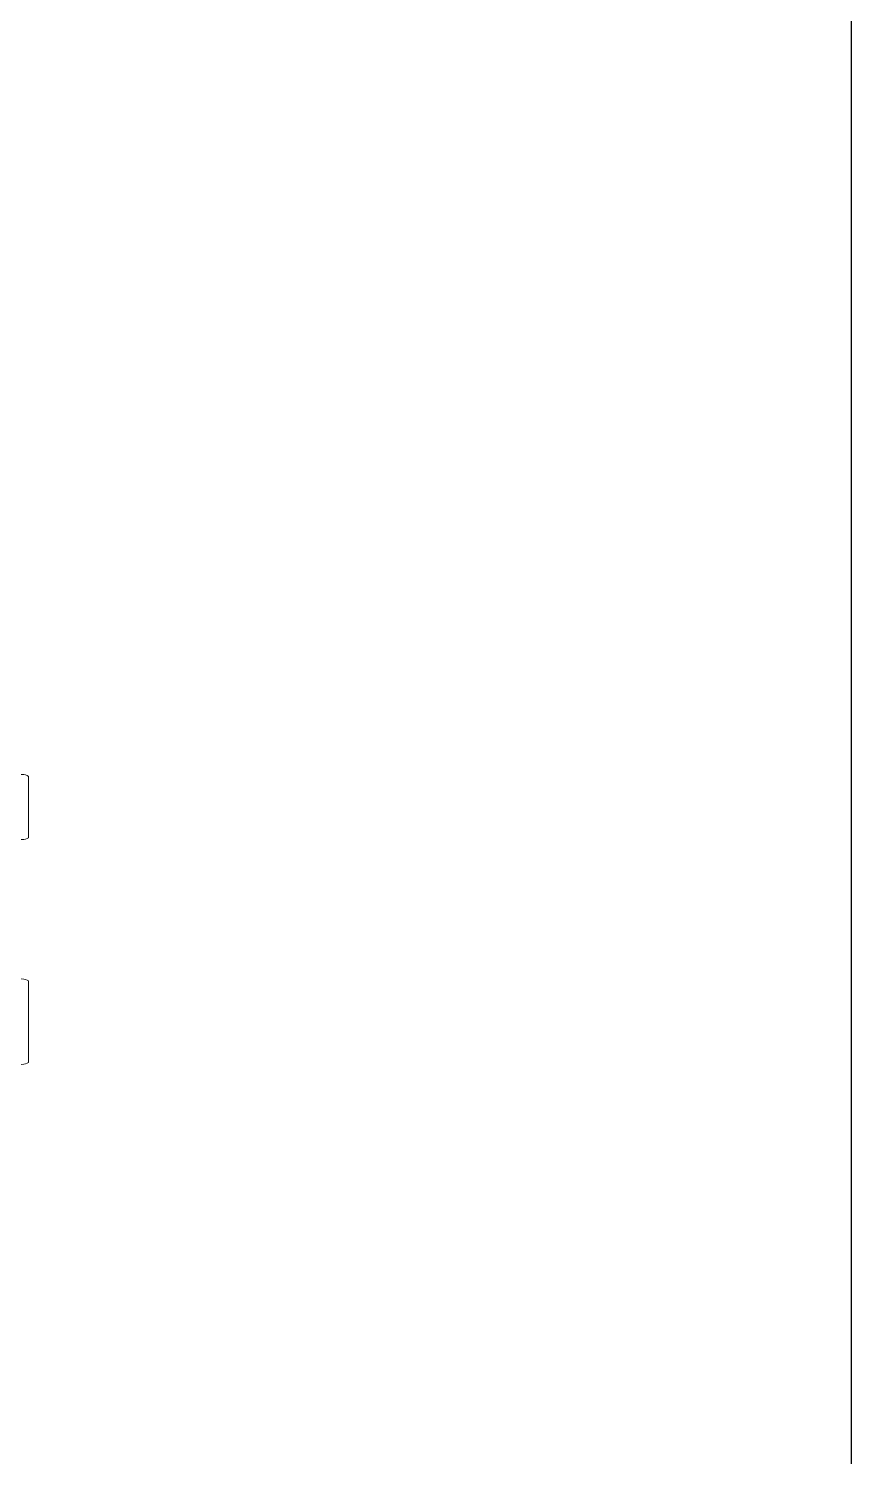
# Model space of a CAD drawing. Header units: centimetres. Extents: x -25 to 25, y -32.5 to 32.5.
# Drawn here: x 14.84 to 25, y -22.18 to -4.55 of the extents above; entities that cross this region are included whole.
import ezdxf

# ---------------------------------------------------------------- set-up
doc = ezdxf.new("R2010")
doc.units = ezdxf.units.CM
doc.header["$MEASUREMENT"] = 0
doc.layers.add('Capa 1', color=7, linetype='Continuous')

msp = doc.modelspace()

# ---------------------------------------------------------------- linework, layer by layer
at = {"layer": 'Capa 1', "color": 254}
msp.add_lwpolyline([(-25, -32.5), (25, -32.5), (25, 32.5), (-25, 32.5), (-25, -32.5)], close=True, dxfattribs=at)
at = {"layer": 'Capa 1', "color": 250, "lineweight": 18}
for points in [[(14.8365, -13.78175), (14.81855, -13.76776), (14.78716, -13.75849), (14.75144, -13.75849), (14.75144, -13.75849), (14.71573, -13.75849), (14.68434, -13.76776), (14.66638, -13.78175)], [(14.8365, -14.53925), (14.81855, -14.55324), (14.78716, -14.56251), (14.75144, -14.56251), (14.75144, -14.56251), (14.71573, -14.56251), (14.68434, -14.55324), (14.66638, -14.53925)], [(14.8365, -16.30675), (14.81855, -16.29276), (14.78716, -16.28349), (14.75144, -16.28349), (14.75144, -16.28349), (14.71573, -16.28349), (14.68434, -16.29276), (14.66638, -16.30675)], [(14.8365, -17.31675), (14.81855, -17.33074), (14.78716, -17.34001), (14.75144, -17.34001), (14.75144, -17.34001), (14.71573, -17.34001), (14.68434, -17.33074), (14.66638, -17.31675)]]:
    msp.add_open_spline(points, degree=3, knots=[0, 0, 0, 0, 0.33333333, 0.33333333, 0.33333333, 0.33333333, 1, 1, 1, 1], dxfattribs=at)
at = {"layer": 'Capa 1', "color": 250, "lineweight": 9}
for points in [[(14.8365, -13.78175), (14.8365, -13.78175), (14.8365, -14.53925), (14.8365, -14.53925)], [(14.8365, -16.30675), (14.8365, -16.30675), (14.8365, -17.31675), (14.8365, -17.31675)]]:
    msp.add_open_spline(points, degree=3, dxfattribs=at)

doc.saveas('drawing.dxf')
